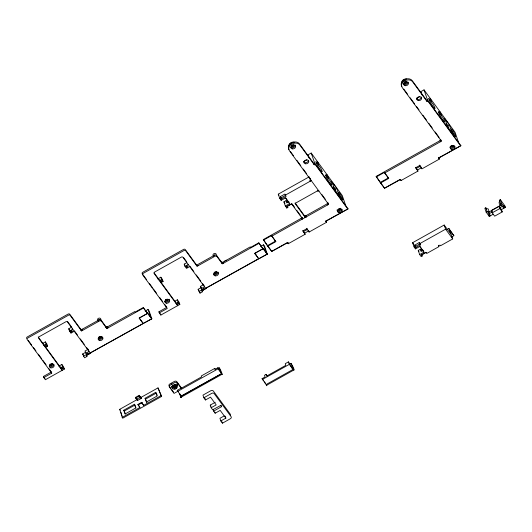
<?xml version="1.0" encoding="UTF-8"?>
<svg xmlns="http://www.w3.org/2000/svg" width="532" height="532" viewBox="0 0 532 532"><rect width="100%" height="100%" fill="white"/><g stroke="black" fill="none" stroke-linecap="round" stroke-linejoin="round"><path stroke-width="0.8" d="M499.648 200.996L499.049 202.758L500.093 205.778L500.692 204.015L499.362 200.165L500.326 199.626L504.881 205.857L505.4 207.367L501.45 209.581L502.255 211.916L494.667 216.165L492.22 212.813L491.415 210.479L499.003 206.23L501.45 209.581M176.983 385.314A2.786 2.128 -19 0 1 176.371 386.99L174.536 388.021A2.786 2.128 -19 0 1 171.557 386.458M176.657 388.214L177.349 387.017L176.877 385.454A2.786 2.128 -19 0 0 172.182 386.445A2.786 2.128 -19 0 0 174.922 389.151L176.657 388.214L176.265 387.083M214.223 255.333L214.742 255.067L213.997 255.5A1.682 1.29 -19 0 0 213.565 256.151M91.145 352.743L86.57 355.323L86.955 356.453L84.555 357.803L82.633 353.979L85.838 352.184M206.635 288.065L202.06 290.645L202.446 291.782L200.039 293.125L198.123 289.308L201.329 287.513L200.478 286.349L203.736 284.52M143.261 323.423L90.154 353.009L151.82 318.774L147.47 312.836L147.65 313.361L139.324 318.036L143.261 323.423L151.813 318.774L149.153 311.047L148.016 309.491L145.163 311.087M266.991 254.276L267.303 254.103L262.954 248.158L263.134 248.683L254.808 253.358L258.752 258.752L267.303 254.103L264.643 246.369L263.5 244.806L260.647 246.409M151.813 318.774L151.434 318.987M345.747 205.665L342.236 195.483L311.213 153.05L308.008 154.845L309.085 157.977M458.571 142.476L455.066 132.302L424.037 89.868L420.839 91.664L421.916 94.796M306.844 159.846L304.783 161.003A1.237 0.944 -19 0 0 304.284 162.38M419.668 96.664L417.607 97.815A1.237 0.944 -19 0 0 417.108 99.191M313.434 163.949L314.718 163.231L348.081 208.863L325.704 221.385M426.265 100.761L427.542 100.043L460.912 145.675L438.534 158.204M288.164 242.412L271.759 251.45L267.709 246.19L275.829 241.641L271.819 236.168L328.616 204.361L289.401 150.722A6.005 4.595 -19 0 1 291.822 144.046A6.005 4.595 -19 0 1 299.762 144.923L314.306 164.814L315.104 164.361L311.213 153.05M415.685 167.314L417.992 171.065L401.035 180.554L400.649 179.424L384.583 188.262L380.533 183.001L388.653 178.459L384.649 172.98L441.447 141.173L402.232 87.541A6.005 4.595 -19 0 1 404.653 80.864A6.005 4.595 -19 0 1 412.593 81.735L427.13 101.625L427.934 101.18L424.037 89.868M294.409 207.128L291.975 203.796L287.486 206.31L287.878 207.44L286.808 208.039L285.332 206.01L289.601 203.623L285.445 197.937L281.175 200.331L279.692 198.303L278.263 194.16L309.119 176.877M280.371 196.574L284.859 194.06L286.103 196.361L281.614 198.875L280.371 196.574L281.614 198.875M279.692 198.303L280.763 197.705M285.245 195.197L311.267 180.627M281.228 197.744L285.711 195.231M439.452 113.542L440.523 112.944L439.618 111.527L441.507 115.391L440.21 113.615L440.523 112.944M439.538 113.755L440.609 113.156M285.332 206.01L283.902 201.867L286.036 200.67L287.034 202.034L288.464 201.236M288.956 201.734L286.815 202.931L286.036 200.67M45.406 347.396L47.594 346.172L46.816 343.911L45.333 341.883L43.145 343.113A1.855 1.164 -36.2 0 0 42.74 343.379M74.247 331.243L70.989 333.072L69.506 331.044L68.728 328.783L71.335 327.326M160.89 282.725L163.078 281.495L162.3 279.233L160.824 277.212L158.629 278.435A1.855 1.164 -36.2 0 0 157.884 279.034M189.731 266.572L186.473 268.394L184.996 266.372L184.218 264.111L186.818 262.648M444.326 118.736L444.659 118.55L444.4 118.962M331.576 182.15L331.636 181.472M318.382 190.356L317.311 190.955A1.237 0.944 -19 0 1 318.947 191.134L318.382 190.356L295.034 203.43L305.275 217.435L306.339 216.837L305.953 215.706A1.237 0.944 -19 0 1 304.317 215.527L305.275 217.435M45.333 341.883L46.111 344.144L43.923 345.374L43.531 344.244M69.506 331.044L72.764 329.222L72.372 328.091M160.824 277.212L161.602 279.473L159.414 280.697L159.021 279.566M184.996 266.372L188.255 264.544M81.855 329.441L99.251 319.745A1.682 1.29 -19 0 1 101.26 320.424M214.349 255.247L197.738 264.55A1.237 0.944 -19 0 1 196.102 264.371L185.262 249.561A1.237 0.944 -19 0 0 183.626 249.382L142.729 272.284A1.237 0.944 -19 0 0 142.23 273.661L146.573 279.606M58.906 366.289A1.855 1.164 -36.2 0 1 59.651 365.69L61.845 364.467L63.581 366.841L64.359 369.102L45.386 379.728L43.824 377.587L51.75 373.145L27.132 339.469A1.237 0.944 -19 0 1 27.631 338.093L68.528 315.19A1.237 0.944 -19 0 1 70.164 315.37L81.569 330.951L99.251 321.055A1.729 1.323 -19 0 1 101.539 321.308L106.832 328.557L143.507 308.015L143.321 307.489L134.995 312.151L134.782 311.553L106.44 327.419L105.868 326.641A1.237 0.944 -19 0 0 107.511 326.828L107.896 327.958A1.237 0.944 -19 0 1 106.26 327.772L105.868 326.641M336.251 192.883L334.954 189.113L336.557 188.215L332.114 182.137L334.974 190.436L339.409 196.508L336.557 188.215M449.081 129.695L447.784 125.924L449.387 125.027L444.945 118.955L447.798 127.248L452.24 133.319L449.387 125.027M224.637 261.099L226.24 260.201M222.635 262.349L250.273 246.875L250.479 247.48L258.811 242.811L262.948 248.743L254.615 253.412L258.752 258.752M267.709 246.19L263.313 239.58L302.262 217.768M305.149 216.152L328.231 203.231M380.533 183.001L376.144 176.398L441.055 140.042M263.493 240.112L271.613 235.563L275.829 241.641M376.324 176.923L384.443 172.375L388.759 178.32M258.811 242.811L258.991 243.337L222.316 263.879L217.029 256.63A1.729 1.323 -19 0 0 214.735 256.377L197.059 266.279L185.655 250.692A1.237 0.944 -19 0 0 184.012 250.512L143.115 273.415A1.237 0.944 -19 0 0 142.616 274.791L167.241 308.467L159.307 312.909L160.877 315.05L179.849 304.424L179.071 302.163L177.329 299.789L175.141 301.019A1.855 1.164 -36.2 0 0 174.556 301.445M267.503 245.585L275.616 241.036M380.327 182.396L388.446 177.854L388.653 178.459M143.321 307.489L147.457 313.421L139.125 318.083L143.015 323.403M88.245 349.198L84.987 351.02L86.616 354.452L83.411 356.241M43.824 377.587L43.431 376.45L51.365 372.014L48.951 368.709M159.307 312.909L158.922 311.779L166.855 307.336L164.92 304.696M85.765 353.288L89.024 351.459L88.638 350.329M198.902 291.569L202.107 289.774L201.256 288.61L204.514 286.788M303.346 231.719L307.622 229.325M416.177 168.531L420.453 166.137M61.845 364.467L62.623 366.728L60.435 367.951L60.043 366.821M177.329 299.789L178.114 302.05L175.919 303.28L175.533 302.149M258.505 258.732L205.645 288.331L267.303 254.097M271.539 251.43L287.353 242.572L287.819 242.612L288.211 243.742L305.162 234.246L302.854 230.496M305.162 234.246L302.768 230.974L306.718 228.76L309.112 232.032L326.515 222.29L325.664 221.119L348.081 208.863M384.37 188.242L400.184 179.39L401.035 180.554M417.992 171.065L415.598 167.786L419.548 165.578L421.942 168.85L439.346 159.101L438.488 157.938L460.912 145.675M304.484 233.275L308.76 230.875M417.314 170.087L421.59 167.693M136.465 399.313L135.507 397.404L139.244 395.309L141.279 398.408L137.542 400.503L136.285 398.787L136.465 399.313L140.209 397.224L140.022 396.692L141.279 398.408M426.312 252.354L421.829 254.868L422.215 255.998L421.151 256.597L419.668 254.569L423.944 252.175L419.788 246.496L415.512 248.883L414.036 246.861L412.606 242.712L444.173 225.036L450.81 234.107L448.862 228.447L446.694 229.664M135.713 398.009L139.457 395.914L139.244 395.309M140.654 397.597L158.004 387.888L161.655 396.4L122.653 418.238L119.693 409.341L137.768 399.219M139.883 398.668L141.126 397.969M414.714 245.132L419.196 242.619L420.054 243.789L420.44 244.92L415.958 247.433L414.714 245.132L415.958 247.433M414.036 246.861L415.1 246.263M420.44 244.92L419.588 243.749L445.603 229.179L444.173 225.036M415.565 246.303L420.054 243.789M134.43 404.24L135.733 408.017L125.053 413.996L123.75 410.225L134.43 404.24L136.039 408.037M145.103 398.262L155.79 392.284L157.086 396.054L146.406 402.039L145.103 398.262L146.978 402.817M486.694 208.99L485.796 207.766L484.838 208.305L486.162 212.148L489.294 216.431L493.204 214.197M125.359 414.022L124.322 411.003L135.002 405.018M145.675 399.04L156.355 393.062L157.14 395.323M122.081 417.46L139.943 407.459L137.934 404.44L141.672 402.345L143.68 405.364L161.083 395.622L158.004 387.888M140.189 403.642L142.057 402.598M138.107 404.958L141.851 402.864L141.672 402.345M486.162 212.148L487.126 211.61L489.201 211.876L488.157 208.857L486.082 208.597M500.692 204.015L501.649 203.477L500.326 199.626M419.668 254.569L418.238 250.426L420.38 249.229L421.371 250.592L422.741 249.821M501.782 204.847L487.864 212.62L490.251 215.892L488.928 212.049M423.299 250.293L421.158 251.49L420.38 249.229M489.447 213.558L492.439 211.882L491.415 210.479M500.027 207.633L502.414 206.29M492.22 212.813L499.807 208.571L499.003 206.23M214.709 368.457L201.249 375.991L201.562 376.895L181.186 388.307L177.236 382.834A1.855 1.423 -19 0 0 174.782 382.561L170.24 385.102A1.855 1.423 -19 0 0 169.489 387.17L174.044 393.401L218.073 368.822L217.694 367.871L215.021 369.368L214.709 368.457L215.66 369.753M217.601 368.51L219.051 367.698C220.135 368.011 223.726 377.733 221.605 373.65L181.173 396.293L177.256 390.328L181.133 388.161M451.708 236.92L453.876 235.709L448.862 228.447M438.435 245.265L438.913 246.648L426.704 253.485L425.853 252.314L421.364 254.828L422.215 255.998M453.876 235.709L449.607 229.864L452.719 238.915L440.516 245.751L440.031 245.086L438.428 245.983L438.913 246.648M181.04 396.107L221.605 373.65M179.71 393.826L180.767 397.384L221.891 374.355M220.827 420.952L225.861 418.132L220.195 410.385L215.161 413.204L213.631 411.123L221.531 406.694L220.674 405.464L212.7 409.8L211.151 407.725L216.192 404.905L210.526 397.158L205.485 399.978L203.862 397.756L211.743 393.348A1.862 1.423 -19 0 1 214.203 393.62L231.101 416.682A1.855 1.423 -19 0 1 230.349 418.744L222.449 423.173L220.827 420.952L219.916 418.312L224.231 415.898M211.151 407.725L210.246 405.085L215.28 402.265M267.37 376.171L266.086 374.415L264.484 375.313L265.056 376.975L262.077 378.638L266.027 384.563L293.471 369.208L290.951 363.376L289.521 364.181M293.026 368.603L292.58 368.849L288.45 361.886L285.245 363.682L285.817 365.344L266.658 376.077L266.086 374.415M262.309 379.489L289.308 364.373L288.45 361.886M290.951 363.376C291.689 363.815 295.426 371.456 293.79 370.046L266.293 385.447A2.48 0.426 61.8 0 0 266.692 385.115M98.739 320.011L99.251 319.745M255.466 254.17L256.171 254.196M438.488 157.938L438.953 157.971L439.346 159.101M325.664 221.119L326.123 221.159L326.515 222.29M137.934 404.44L139.943 407.459M210.246 405.085L211.018 406.122M444.732 118.776L444.539 118.51M446.002 123.497L447.784 125.924M446.155 123.896L447.538 125.798L448.582 128.81M427.934 101.18L460.446 145.642M505.4 207.367L503.977 205.418L504.782 207.759L501.649 203.477M501.43 205.026L503.817 208.298L503.285 206.735M499.807 208.571L502.255 211.916M403.801 89.09L407.725 94.457M410.172 97.808L414.588 103.84M416.549 106.52L418.997 109.871M422.92 115.238L426.351 119.933M428.799 123.284L432.23 127.973M435.176 131.996L439.093 137.362M419.635 165.1L421.55 167.72M445.603 229.179L452.719 238.915M376.144 176.398L384.583 188.262M419.987 246.369L423.944 252.175M412.606 242.712L413.716 244.235M418.238 250.426L418.983 251.437M333.178 186.679L334.954 189.113M333.325 187.084L334.714 188.98L335.752 191.999M315.104 164.361L347.615 208.823M290.485 151.607L293.425 155.63M296.856 160.318L300.78 165.685M303.227 169.036L306.658 173.731M309.112 177.083L310.582 179.091M321.853 194.513L325.285 199.207M295.134 202.965L304.883 216.305L304.317 215.527M296.849 210.466L300.261 215.134M285.651 197.818L289.601 203.623M306.811 228.288L307.769 229.591M278.263 194.16L279.007 195.171M283.902 201.867L285.012 203.384M287.878 207.44L287.021 206.27L291.509 203.756L302.602 218.931L301.644 217.016A1.237 0.944 -19 0 1 301.145 218.393L301.531 219.53A1.237 0.944 -19 0 0 302.036 218.147M287.353 242.572L288.211 243.742M263.313 239.58L271.759 251.45M263.134 248.683L267.084 254.083M258.991 243.337L262.948 248.743M216.637 255.5L221.93 262.748M289.308 364.373L292.58 368.849M183.54 257.501L186.486 261.531M189.917 266.226L193.841 271.593M196.295 274.951L200.71 280.989M202.672 283.676L204.148 285.684M184.218 264.111L184.956 265.122M202.446 291.782L201.794 290.891L205.851 288.617L182.948 257.295A1.237 0.944 -19 0 0 181.312 257.116L154.606 272.065A1.237 0.944 -19 0 0 154.107 273.448L177.715 305.734M198.123 289.308L198.882 290.346M262.077 378.638L263.48 380.56M264.411 381.836L265.348 383.12M161.602 279.473L163.078 281.495M178.114 302.05L179.849 304.424M154.207 272.983L159.115 279.692M161.076 282.379L175.793 302.509M217.694 367.871L220.8 372.121L219.051 367.698M218.073 368.822L221.472 373.464M149.472 283.563L152.371 287.526M153.336 288.849L156.714 293.471M159.613 297.435L162.506 301.391M158.922 311.779L160.877 315.05M147.65 313.361L151.593 318.761M143.507 308.015L147.457 313.421M181.399 387.928L176.85 381.703A1.855 1.423 -19 0 0 174.39 381.431L169.848 383.971A1.855 1.423 -19 0 0 169.103 386.039L170.925 388.526M177.256 390.328L177.914 391.233M171.836 389.776L173.658 392.264M161.083 395.622L161.655 396.4M106.44 327.419L101.153 320.178A1.729 1.323 -19 0 0 98.859 319.918L98.513 320.178A1.682 1.29 -19 0 0 98.247 320.483M141.851 402.864L143.68 405.364M135.507 397.404L137.542 400.503M80.611 329.042L81.004 330.173A1.237 0.944 -19 0 0 82.64 330.352L82.247 329.222A1.237 0.944 -19 0 1 80.611 329.042L81.183 329.82L69.772 314.239A1.237 0.944 -19 0 0 68.136 314.06L27.238 336.962A1.237 0.944 -19 0 0 26.74 338.339M81.004 330.173L81.569 330.951M67.564 321.508L71.487 326.874M74.433 330.904L77.373 334.927M80.319 338.957L84.242 344.324M86.696 347.675L88.658 350.362M68.728 328.783L69.466 329.793M86.955 356.453L86.304 355.569L90.367 353.295L67.464 321.966A1.237 0.944 -19 0 0 65.822 321.787L39.115 336.743A1.237 0.944 -19 0 0 38.617 338.119L62.231 370.412M82.633 353.979L83.391 355.017M123.75 410.225L124.322 411.003M119.693 409.341L120.265 410.119M46.111 344.144L47.594 346.172M62.623 366.728L64.359 369.102M38.231 336.989L44.116 345.042M45.592 347.057L60.914 368.011M28.189 340.32L31.568 344.942M33.503 347.582L35.917 350.881M38.331 354.186L41.709 358.807M42.673 360.124L46.051 364.746M43.431 376.45L45.001 378.591M139.457 395.914L140.209 397.224M293.471 369.208L293.79 370.046M214.728 411.968L215.161 413.204M488.755 214.875L489.294 216.431M485.796 207.766L487.126 211.61M427.13 101.625L426.744 100.495L412.2 80.605A6.005 4.595 -19 0 0 404.26 79.734A6.005 4.595 -19 0 0 401.84 86.41M419.196 242.619L419.588 243.749M415.04 247.506L415.512 248.883M384.443 172.375L384.649 172.98M314.306 164.814L313.913 163.683L299.376 143.793A6.005 4.595 -19 0 0 291.43 142.915A6.005 4.595 -19 0 0 289.009 149.592M308.726 230.901L309.112 232.032M286.336 206.655L286.808 208.039M280.697 198.948L281.175 200.331M271.613 235.563L271.819 236.168M263.5 244.806L266.16 252.534M203.596 288.537L203.982 289.667M201.588 288.264L202.107 289.774M200.478 286.349L201.256 288.61M199.52 291.616L200.039 293.125M225.182 416.15L225.861 418.132M221.079 405.377L221.531 406.694M221.99 421.849L222.449 423.173M213.199 409.879L213.631 411.123M204.807 398.002L205.485 399.978M203.862 397.756L202.958 395.123L210.838 390.714A1.862 1.423 -19 0 1 213.299 390.98L230.19 414.042A1.855 1.423 -19 0 1 230.323 415.133M180.461 394.225L181.173 396.293M148.016 309.491L150.676 317.218M174.656 387.974L175.048 389.111M88.106 353.208L88.492 354.339M70.211 330.811L70.989 333.072M51.365 372.014L51.75 373.145M120.917 412.333L122.001 416.024M53.745 364.147A2.474 1.895 -19 0 1 52.156 366.528A2.474 1.895 -19 0 1 49.223 365.996M50.793 364.021A1.237 0.944 -19 0 1 52.568 364.586A1.237 0.944 -19 0 1 50.912 365.763A1.237 0.944 -19 0 1 50.533 364.207M52.282 363.675A1.237 0.944 -19 0 1 51.218 364.999A1.237 0.944 -19 0 1 49.895 364.174M102.596 337.108A2.474 1.895 -19 0 1 100.967 339.19A2.474 1.895 -19 0 1 98.247 338.891M101.127 336.583A1.237 0.944 -19 0 1 98.739 337.089M98.014 321.175A1.682 1.29 -19 0 1 98.074 320.823M98.3 320.683A1.682 1.29 -19 0 1 97.649 319.067A1.682 1.29 -19 0 1 99.717 318.123A1.682 1.29 -19 0 1 100.728 319.579M451.455 130.679A4.456 0.658 60.8 0 1 454.129 135.401M451.588 131.058A3.837 0.572 60.8 0 1 453.889 135.121M454.687 146.047A2.474 1.895 -19 0 1 452.499 148.302A2.474 1.895 -19 0 1 449.879 147.058M453.217 145.522A1.237 0.944 -19 0 1 450.823 146.027M452.905 145.495A1.237 0.944 -19 0 1 453.291 146.779A1.237 0.944 -19 0 1 451.621 147.311A1.237 0.944 -19 0 1 451.236 146.027M451.435 145.808A1.237 0.944 -19 0 1 451.994 145.495M408.037 82.074A2.474 1.895 -19 0 1 406.308 84.408A2.474 1.895 -19 0 1 403.442 83.75M402.225 82.101A3.711 2.84 -19 0 1 404.101 80.206M404.633 79.98A3.711 2.84 -19 0 1 405.191 79.813M406.049 81.669A1.237 0.944 -19 0 1 406.508 83.192A1.237 0.944 -19 0 1 404.513 83.152A1.237 0.944 -19 0 1 405.677 81.662M406.581 81.602A1.237 0.944 -19 0 1 405.524 82.826A1.237 0.944 -19 0 1 404.174 82.161M401.886 83.152A3.711 2.84 -19 0 1 402.897 80.093A3.711 2.84 -19 0 1 406.614 78.982M421.218 97.057A2.474 1.895 -19 0 1 419.01 99.444A2.474 1.895 -19 0 1 416.396 98.021M440.875 140.395A1.237 0.944 -19 0 1 440.376 141.771L439.991 140.641A1.237 0.944 -19 0 0 440.489 139.264M338.631 193.867A4.456 0.658 60.8 0 1 341.611 199.38M338.758 194.24A3.837 0.572 60.8 0 1 341.331 198.995M341.857 209.229A2.474 1.895 -19 0 1 339.483 211.523A2.474 1.895 -19 0 1 337.015 209.947M340.247 208.238A1.237 0.944 -19 0 1 339.748 209.615A1.237 0.944 -19 0 1 338.106 209.435M339.788 208.617A1.237 0.944 -19 0 1 340.46 209.967A1.237 0.944 -19 0 1 338.552 210.366A1.237 0.944 -19 0 1 338.864 208.81M295.134 144.977A2.474 1.895 -19 0 1 293.83 147.437A2.474 1.895 -19 0 1 290.805 147.171M289.395 145.283A3.711 2.84 -19 0 1 289.627 144.837M289.947 144.418A3.711 2.84 -19 0 1 290.771 143.687M291.27 143.394A3.711 2.84 -19 0 1 291.802 143.161M293.551 144.957A1.237 0.944 -19 0 1 293.584 146.46A1.237 0.944 -19 0 1 291.742 146.42A1.237 0.944 -19 0 1 292.474 144.937M293.757 144.937A1.237 0.944 -19 0 1 291.383 145.489M288.942 145.908A3.711 2.84 -19 0 1 290.512 142.928A3.711 2.84 -19 0 1 294.302 142.29M308.394 160.544A2.474 1.895 -19 0 1 306.179 162.626A2.474 1.895 -19 0 1 303.626 161.502M306.339 216.837A1.237 0.944 -19 0 1 304.703 216.657M214.376 255.227A1.682 1.29 -19 0 1 216.803 256.078M169.136 299.19A2.474 1.895 -19 0 1 167.819 301.77A2.474 1.895 -19 0 1 164.714 301.325M167.494 299.217A1.237 0.944 -19 0 1 167.68 300.726A1.237 0.944 -19 0 1 165.785 300.726A1.237 0.944 -19 0 1 166.576 299.223M167.799 299.243A1.237 0.944 -19 0 1 165.412 299.749M218.053 272.131A2.474 1.895 -19 0 1 216.458 274.512A2.474 1.895 -19 0 1 213.532 273.987M215.101 272.012A1.237 0.944 -19 0 1 216.876 272.577A1.237 0.944 -19 0 1 215.214 273.747A1.237 0.944 -19 0 1 214.842 272.191M216.584 271.659A1.237 0.944 -19 0 1 215.527 272.983A1.237 0.944 -19 0 1 214.197 272.165M198.13 265.681A1.237 0.944 -19 0 1 196.488 265.501M213.452 255.845A1.682 1.29 -19 0 1 214.01 253.624A1.682 1.29 -19 0 1 216.271 254.555M181.173 397.045A2.474 0.426 61.8 0 1 180.767 397.384M172.82 384.842A2.168 1.656 -19 0 0 173.651 387.589L174.197 387.589A2.168 1.656 -19 0 0 176.065 386.538L176.139 384.836A2.168 1.656 -19 0 0 175.394 384.297M176.704 383.738A3.405 2.607 -19 0 1 177.515 384.849M171.184 384.097A3.405 2.607 -19 0 1 171.736 383.486M175.221 385.002A1.237 0.944 -19 0 1 172.833 385.507M327.007 175.161L326.754 174.722L328.676 178.572C325.631 176.285 328.982 176.976 327.02 175.148M62.709 368.543L62.696 368.596A0.771 0.592 -19 0 1 61.752 369.128L61.572 369.082A0.771 0.592 -19 0 1 61.619 368.031A0.771 0.592 -19 0 1 62.729 368.437L62.709 368.543M178.193 303.872L178.187 303.918A0.771 0.592 -19 0 1 177.242 304.45L177.063 304.41A0.771 0.592 -19 0 1 177.103 303.353A0.771 0.592 -19 0 1 178.22 303.759L178.193 303.872M315.988 161.781C316.088 165.166 326.163 178.32 320.51 167.706L315.988 161.781M325.664 175.008C325.764 178.393 335.838 191.547 330.179 180.933L325.704 174.988M428.819 98.593C428.918 101.978 438.993 115.131 433.334 104.518L428.858 98.573M438.488 111.826C438.587 115.205 448.662 128.358 443.01 117.752L438.488 111.826M177.715 383.492L177.003 385.627L177.715 383.492M317.671 162.147L317.331 162.021L318.728 164.96L317.671 162.147M430.501 98.959L430.162 98.832L431.552 101.778L430.501 98.959M326.741 174.596L326.741 174.596M328.051 203.583L327.659 202.453A1.237 0.944 -19 0 1 327.16 203.829L327.552 204.96A1.237 0.944 -19 0 0 328.051 203.583M310.695 179.849L310.302 178.712A1.237 0.944 -19 0 1 309.804 180.089L310.196 181.226A1.237 0.944 -19 0 0 310.695 179.849M223.387 263.28L222.994 262.15A1.237 0.944 -19 0 1 221.359 261.97L221.751 263.101A1.237 0.944 -19 0 0 223.387 263.28M71.414 331.888A0.771 0.592 -19 0 0 72.372 331.044A0.771 0.592 -19 0 0 71.115 330.904A0.771 0.592 -19 0 0 71.414 331.888M45.247 346.545A0.771 0.592 -19 0 0 46.204 345.7A0.771 0.592 -19 0 0 44.947 345.561A0.771 0.592 -19 0 0 45.247 346.545M87.92 354.465A0.771 0.592 -19 0 0 88.877 353.62A0.771 0.592 -19 0 0 87.62 353.481A0.771 0.592 -19 0 0 87.92 354.465M50.926 367.865A2.474 1.895 -19 0 0 54.138 365.278A2.474 1.895 -19 0 0 50.194 364.659A2.474 1.895 -19 0 0 50.926 367.865M99.743 340.527A2.474 1.895 -19 0 0 102.949 337.94A2.474 1.895 -19 0 0 99.012 337.321A2.474 1.895 -19 0 0 99.743 340.527M99.823 338.438A1.237 0.944 -19 0 0 101.359 337.089A1.237 0.944 -19 0 0 99.351 336.869A1.237 0.944 -19 0 0 99.823 338.438M451.721 130.792A4.456 0.658 60.8 0 0 455.572 136.697A4.456 0.658 60.8 0 0 453.091 130.899A4.456 0.658 60.8 0 0 451.721 130.792M451.828 149.465A2.474 1.895 -19 0 0 455.04 146.879A2.474 1.895 -19 0 0 451.096 146.26A2.474 1.895 -19 0 0 451.828 149.465M405.085 85.679A2.474 1.895 -19 0 0 408.43 83.205A2.474 1.895 -19 0 0 404.566 82.413A2.474 1.895 -19 0 0 405.085 85.679M418.518 100.621A2.474 1.895 -19 0 0 421.55 97.895A2.474 1.895 -19 0 0 417.52 97.496A2.474 1.895 -19 0 0 418.518 100.621M338.897 193.974A4.456 0.658 60.8 0 0 342.741 199.886A4.456 0.658 60.8 0 0 340.261 194.087A4.456 0.658 60.8 0 0 338.897 193.974M338.997 212.654A2.474 1.895 -19 0 0 342.209 210.06A2.474 1.895 -19 0 0 338.266 209.448A2.474 1.895 -19 0 0 338.997 212.654M292.254 148.86A2.474 1.895 -19 0 0 295.599 146.393A2.474 1.895 -19 0 0 291.736 145.602A2.474 1.895 -19 0 0 292.254 148.86M305.694 163.803A2.474 1.895 -19 0 0 308.72 161.083A2.474 1.895 -19 0 0 304.696 160.677A2.474 1.895 -19 0 0 305.694 163.803M166.416 303.187A2.474 1.895 -19 0 0 169.622 300.6A2.474 1.895 -19 0 0 165.685 299.982A2.474 1.895 -19 0 0 166.416 303.187M215.227 275.849A2.474 1.895 -19 0 0 218.439 273.262A2.474 1.895 -19 0 0 214.496 272.643A2.474 1.895 -19 0 0 215.227 275.849M186.905 267.217A0.771 0.592 -19 0 0 187.863 266.372A0.771 0.592 -19 0 0 186.606 266.233A0.771 0.592 -19 0 0 186.905 267.217M160.731 281.874A0.771 0.592 -19 0 0 161.688 281.029A0.771 0.592 -19 0 0 160.438 280.889A0.771 0.592 -19 0 0 160.731 281.874M203.404 289.787A0.771 0.592 -19 0 0 204.361 288.942A0.771 0.592 -19 0 0 203.111 288.803A0.771 0.592 -19 0 0 203.404 289.787M173.917 386.857A1.237 0.944 -19 0 0 175.447 385.507A1.237 0.944 -19 0 0 173.445 385.288A1.237 0.944 -19 0 0 173.917 386.857"/></g></svg>
